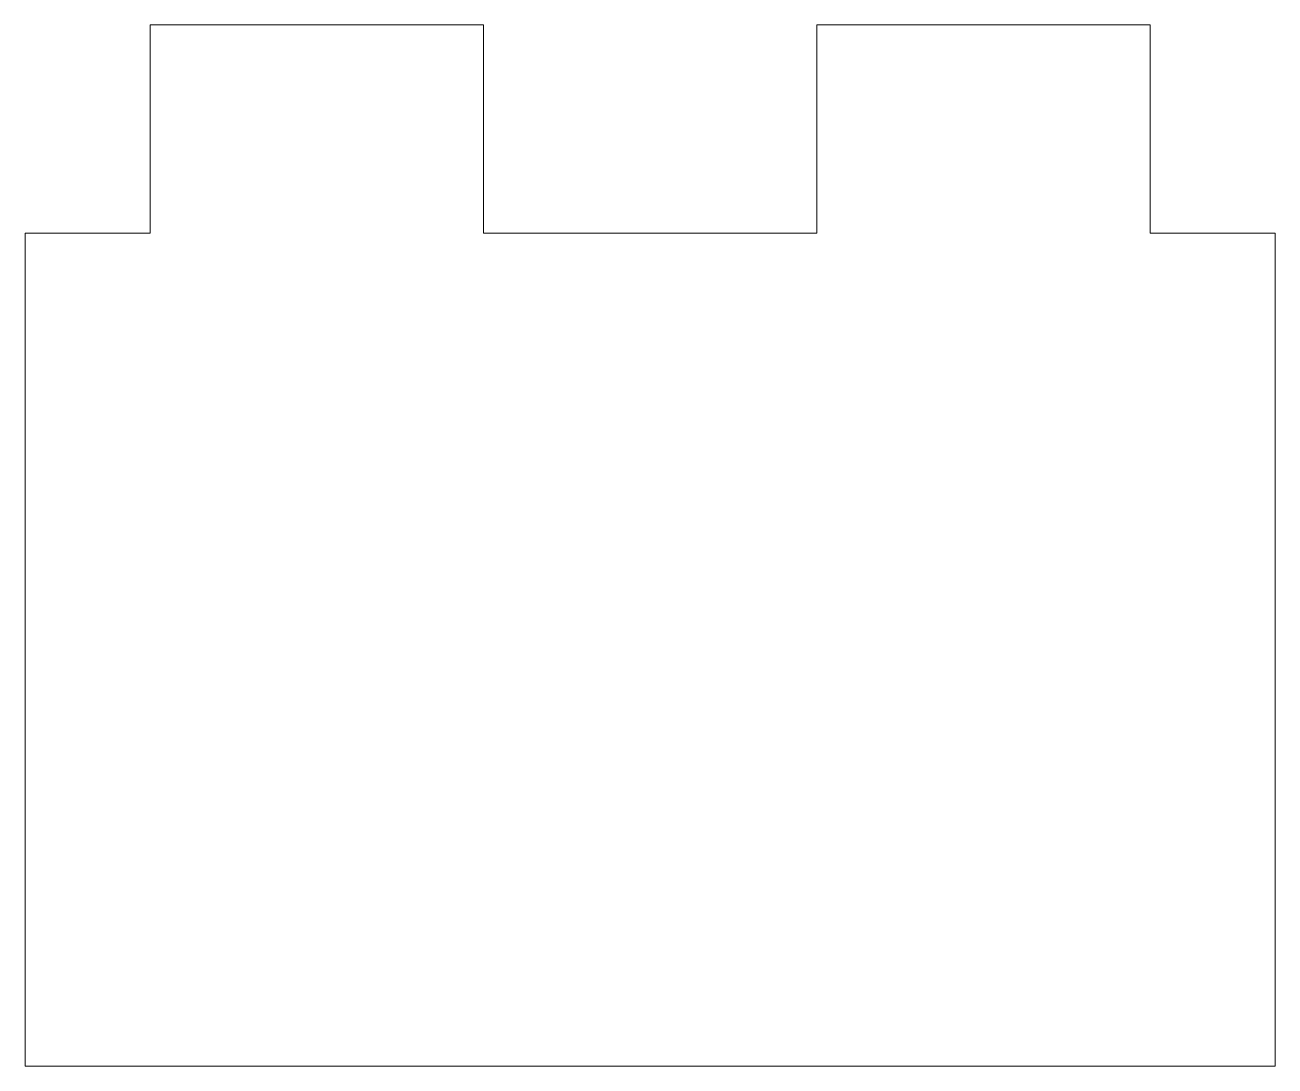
# Model space of a CAD drawing. Header units: inches. Extents: x 0 to 12.2, y 0 to 24.6.
# Drawn here: x 11.41 to 12.16, y 23.951 to 24.576 of the extents above; entities outside this region: 2.
import ezdxf

# ---------------------------------------------------------------- set-up
doc = ezdxf.new("R2010")
doc.units = ezdxf.units.IN
doc.header["$MEASUREMENT"] = 0
doc.styles.add('SLDTEXTSTYLE0', font='TXT', dxfattribs={"width": 0.7})

msp = doc.modelspace()

# ---------------------------------------------------------------- linework, layer by layer
at = {"color": 7, "linetype": 'Continuous', "lineweight": 15}
for p, q in [((11.48489, 24.57619), (11.48489, 24.45119)), ((11.68489, 24.57619), (11.48489, 24.57619)), ((11.68489, 24.45119), (11.68489, 24.57619)), ((12.08489, 24.57619), (11.88489, 24.57619)), ((11.88489, 24.57619), (11.88489, 24.45119)), ((12.08489, 24.57619), (12.08489, 24.45119)), ((11.48489, 24.45119), (11.40989, 24.45119)), ((11.40989, 24.45119), (11.40989, 23.95119)), ((11.88489, 24.45119), (11.68489, 24.45119)), ((12.08489, 24.45119), (12.15989, 24.45119)), ((12.15989, 23.95119), (12.15989, 24.45119)), ((11.40989, 23.95119), (12.15989, 23.95119))]:
    msp.add_line(p, q, dxfattribs=at)

# ---------------------------------------------------------------- texts
at = {"color": 7, "linetype": 'Continuous', "char_height": 0.5728071, "attachment_point": 1, "style": 'SLDTEXTSTYLE0'}
for s, insert in [('SolidWorks Educational Edition.', (0, 1.5976)), ('For Instructional Use Only.', (0, 0.73839))]:
    msp.add_mtext(s, dxfattribs=dict(at, insert=insert))

doc.saveas('drawing.dxf')
